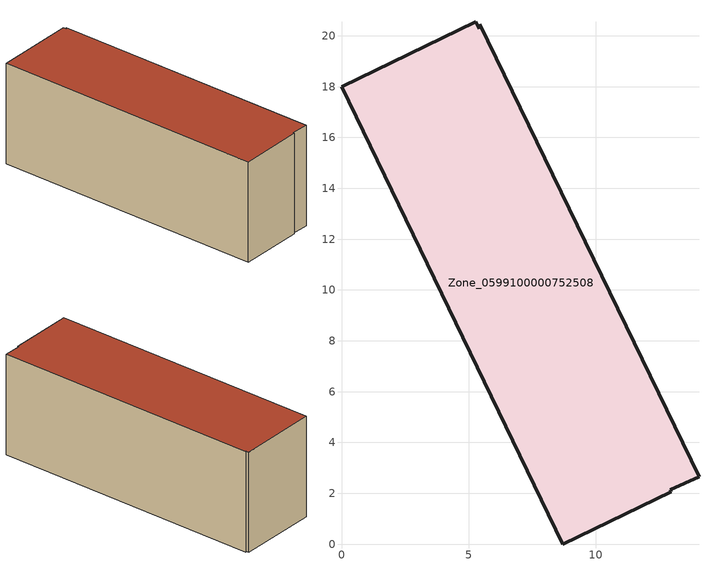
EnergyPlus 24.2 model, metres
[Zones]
Zone_0599100000752508
 floor ground (C_G): 5.43,20.46 14.06,2.64 12.94,2.14 12.97,2.07 8.71,0 0,17.99 5.28,20.55 5.42,20.27 z0
 wall outside (C_F): 8.71,0 12.97,2.07 12.94,2.14 14.06,2.64 5.43,20.46 5.42,20.27 5.28,20.55 0,17.99 8.71,0 z0:7.46
 roof outside (C_R): 14.06,2.64 5.43,20.46 5.42,20.27 5.28,20.55 0,17.99 8.71,0 12.97,2.07 12.94,2.14 z7.46
[BUILDING]
Pand.0599100000752508: North Axis=0; Terrain=City; Loads Convergence Tolerance Value=0.04; Temperature Convergence Tolerance Value=0.4; Solar Distribution=FullExterior; Maximum Number of Warmup Days=25; Minimum Number of Warmup Days=1
[Site:Location]
Rotterdam.The.Hague.AP_ZH_NLD Design_Conditions: Latitude=51.96; Longitude=4.45; Time Zone=1; Elevation=-4.5
[SITE:GROUNDTEMPERATURE:BUILDINGSURFACE]
18, 18, 18, 18, 18, 18, 18, 18, 18, 18, 18, 18
[MATERIAL] Thermal Absorptance=0.9; Solar Absorptance=0.7; Visible Absorptance=0.7
Name | Roughness | Thickness | Conductivity | Density | Specific Heat
G.D.2006-2014 | MediumSmooth | 0.15 | 0.06 | 540 | 1210
F.D.2006-2014 | Rough | 0.3 | 0.12 | 1920 | 840
R.D.2006-2014 | MediumRough | 0.2 | 0.08 | 1500 | 1000
[CONSTRUCTION]
C_G: G.D.2006-2014
C_F: F.D.2006-2014
C_R: R.D.2006-2014
[ZONE]
Zone_0599100000752508: Type=1; Multiplier=1; Ceiling Height=Autocalculate; Volume=Autocalculate; Floor Area=autocalculate; Part of Total Floor Area=Yes
[ZONEINFILTRATION:DESIGNFLOWRATE]
Infil_Zone_0599100000752508: Zone or ZoneList or Space or SpaceList=Zone_0599100000752508; Schedule=AlwaysOn; Design Flow Rate Calculation Method=Flow/Area; Flow Rate per Floor Area=0.0021; Constant Term Coefficient=1; Temperature Term Coefficient=0; Velocity Term Coefficient=0; Velocity Squared Term Coefficient=0
[HVACTEMPLATE:ZONE:IDEALLOADSAIRSYSTEM]
Zone_0599100000752508: Maximum Heating Supply Air Temperature=50; Minimum Cooling Supply Air Temperature=13; Maximum Heating Supply Air Humidity Ratio=0.0156; Minimum Cooling Supply Air Humidity Ratio=0.0077; Heating Limit=NoLimit; Cooling Limit=NoLimit; Dehumidification Control Type=ConstantSensibleHeatRatio; Cooling Sensible Heat Ratio=0.7; Dehumidification Setpoint=60; Humidification Control Type=None; Humidification Setpoint=30; Outdoor Air Method=None; Outdoor Air Flow Rate per Person=0.00944; Outdoor Air Flow Rate per Zone Floor Area=0; Outdoor Air Flow Rate per Zone=0; Demand Controlled Ventilation Type=None; Outdoor Air Economizer Type=NoEconomizer; Heat Recovery Type=None; Sensible Heat Recovery Effectiveness=0.7; Latent Heat Recovery Effectiveness=0.65
[ZONECONTROL:THERMOSTAT]
ThermostatControl_Zone_0599100000752508: Zone or ZoneList=Zone_0599100000752508; Control Type Schedule=DualSetpointControlType; Control 1=Thermostat_Zone_0599100000752508; Temperature Difference Between Cutout And Setpoint=0
[THERMOSTATSETPOINT:DUALSETPOINT]
Thermostat_Zone_0599100000752508: Heating Setpoint Temperature Schedule=HeatingSetpoint_Zone_0599100000752508; Cooling Setpoint Temperature Schedule=CoolingSetpoint_Zone_0599100000752508
[SCHEDULE:COMPACT]
HeatingSetpoint_Zone_0599100000752508: Through: 12/31, For: AllDays, Until: 24:00, 21
CoolingSetpoint_Zone_0599100000752508: Through: 12/31, For: AllDays, Until: 24:00, 24
DualSetpointControlType: Through: 12/31, For: AllDays, Until: 24:00, 4
AlwaysOn: Through: 12/31, For: AllDays, Until: 24:00, 1
